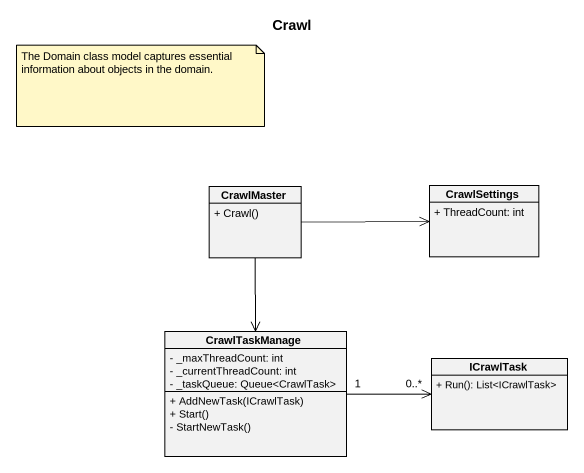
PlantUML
@startuml
title Crawl
hide circle
hide empty members
skinparam classAttributeIconSize 0
class CrawlMaster {
  + Crawl()
}
class CrawlSettings {
  + ThreadCount: int
}
class CrawlTaskManage {
  - _maxThreadCount: int
  - _currentThreadCount: int
  - _taskQueue: Queue<CrawlTask>
  + AddNewTask(ICrawlTask)
  + Start()
  - StartNewTask()
}
class ICrawlTask {
  + Run(): List<ICrawlTask>
}
CrawlMaster -right-> CrawlSettings
CrawlMaster --> CrawlTaskManage
CrawlTaskManage "1" -right-> "0..*" ICrawlTask
note as N1
  The Domain class model captures essential information about objects in the domain.
end note
@enduml
